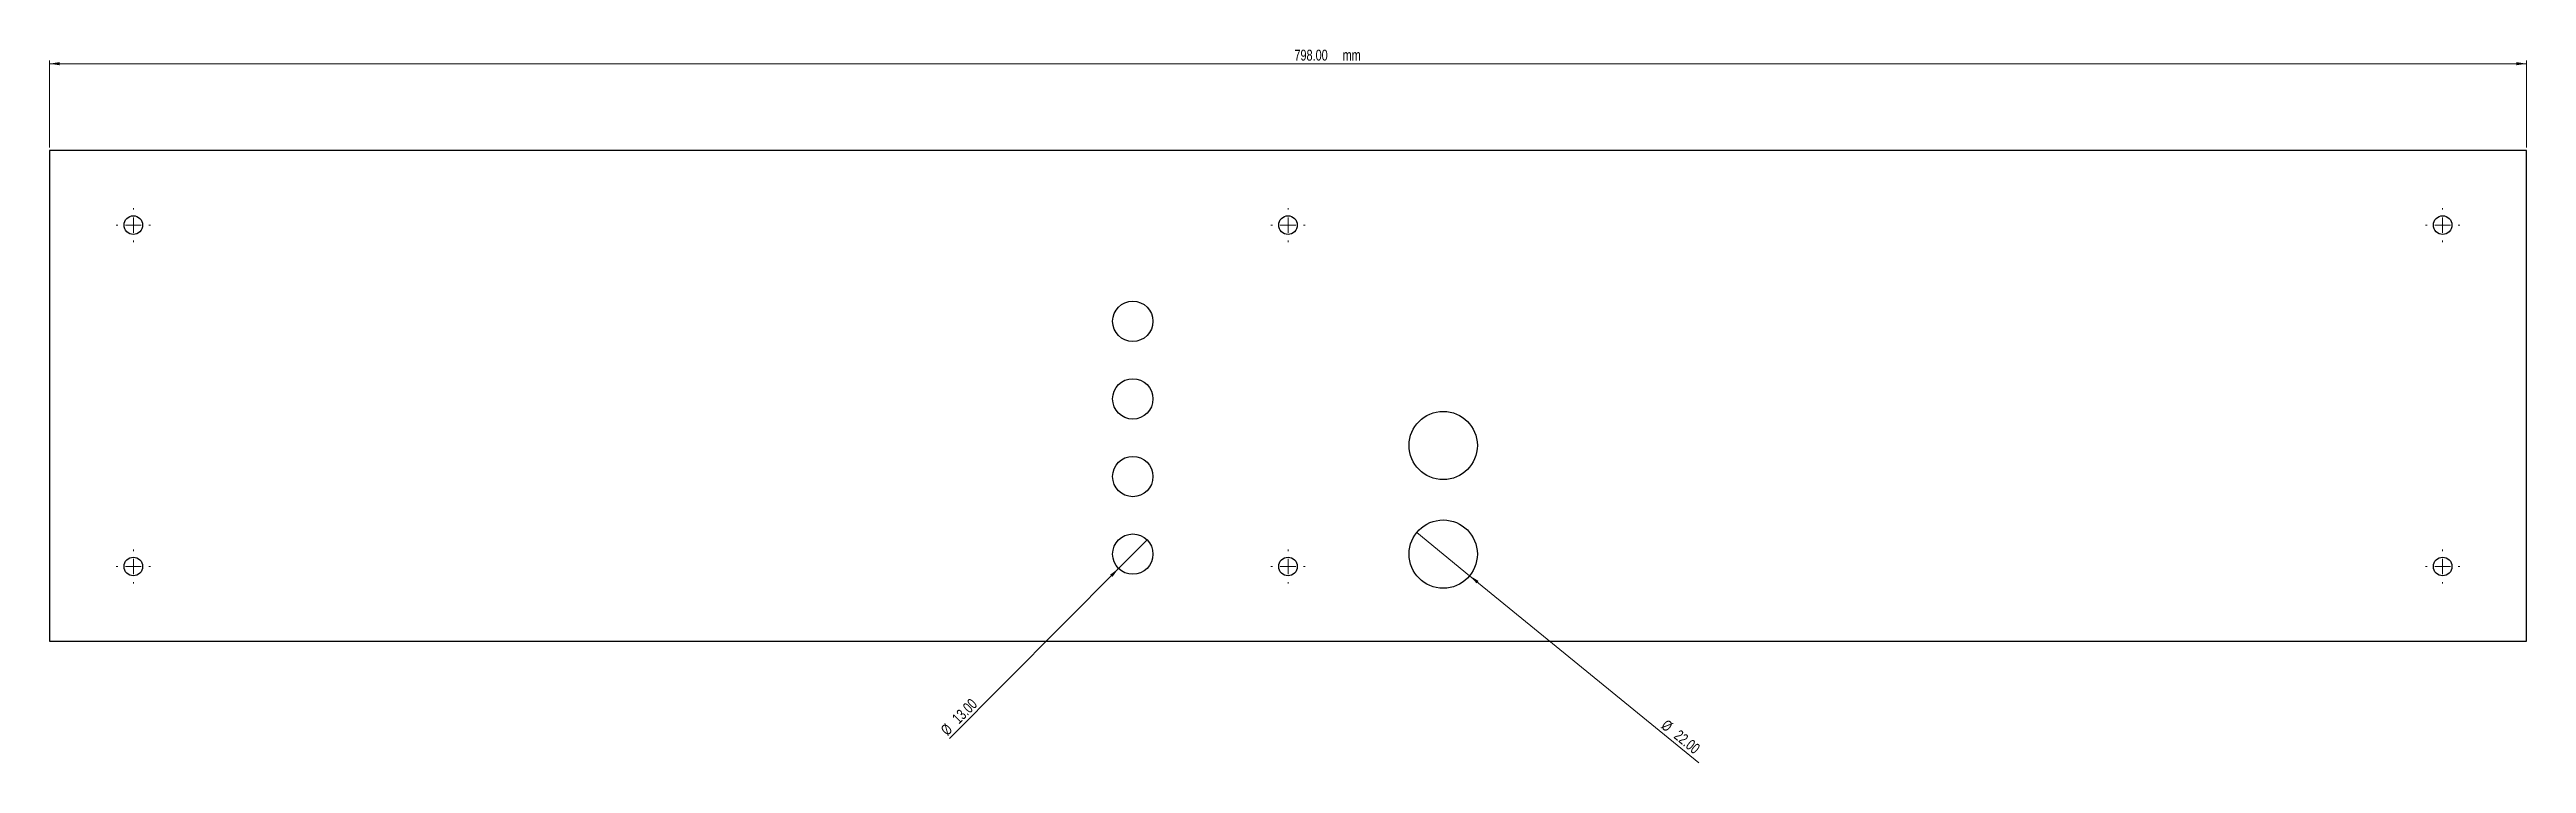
# Model space of a CAD drawing. Header units: millimetres. Extents: x 63 to 861, y 149 to 379.
import ezdxf

# ---------------------------------------------------------------- set-up
doc = ezdxf.new("R2010")
doc.units = ezdxf.units.MM
doc.styles.add('SLDTEXTSTYLE0', font='TXT', dxfattribs={"width": 0.75})
doc.dimstyles.new('SLDDIMSTYLE0', dxfattribs={"dimtxt": 3.5, "dimasz": 3.302, "dimexe": 0, "dimexo": 0.0625, "dimgap": 0.875, "dimtad": 1, "dimrnd": 1e-09, "dimzin": 4, "dimdsep": 46, "dimtxsty": 'SLDTEXTSTYLE0', "dimsah": 1, "dimcen": 0.09, "dimadec": 0, "dimazin": 1, "dimtfac": 1, "dimtofl": 0, "dimtmove": 0, "dimatfit": 3, "dimfxl": 1, "dimfrac": 2, "dimtolj": 1, "dimtzin": 12, "dimarcsym": 0})
doc.dimstyles.new('SLDDIMSTYLE1', dxfattribs={"dimtxt": 3.5, "dimasz": 3.302, "dimexe": 0, "dimexo": 0.0625, "dimgap": 0.875, "dimtad": 1, "dimrnd": 1e-09, "dimzin": 4, "dimdsep": 46, "dimtxsty": 'SLDTEXTSTYLE0', "dimblk1": 'NONE', "dimsah": 1, "dimcen": 0, "dimadec": 0, "dimazin": 1, "dimtfac": 1, "dimtmove": 0, "dimatfit": 3, "dimldrblk": 'NONE', "dimfxl": 1, "dimfrac": 2, "dimtolj": 1, "dimtzin": 12, "dimarcsym": 0})

# ---------------------------------------------------------------- blocks, each defined once
blk = doc.blocks.new('_D')
at = {"color": 7, "linetype": 'Continuous', "lineweight": 0}
for p, q in [((63.13, 347.86), (63.13, 375.86)), ((861.13, 347.86), (861.13, 375.86)), ((861.13, 374.86), (63.13, 374.86))]:
    blk.add_line(p, q, dxfattribs=at)
at = {"color": 7, "linetype": 'Continuous', "lineweight": 18}
for points in [[(63.13, 374.86), (66.43, 374.35), (66.43, 375.37)], [(861.13, 374.86), (857.83, 375.37), (857.83, 374.35)]]:
    blk.add_solid(points, dxfattribs=at)
at = {"color": 7, "linetype": 'Continuous', "lineweight": 18, "char_height": 3.5, "attachment_point": 1, "style": 'SLDTEXTSTYLE0'}
for s, insert in [('798.00', (464.19, 379.37)), ('mm', (479.73, 379.37))]:
    blk.add_mtext(s, dxfattribs=dict(at, insert=insert))
blk = doc.blocks.new('_D_1')
at = {"color": 7, "linetype": 'Continuous', "lineweight": 0}
for q in [(503.6, 223.81), (594.54, 149.62)]:
    blk.add_line((520.65, 209.9), q, dxfattribs=at)
at = {"color": 7, "linetype": 'Continuous', "lineweight": 18}
blk.add_solid([(520.65, 209.9), (522.89, 207.42), (523.53, 208.21)], dxfattribs=at)
at = {"color": 7, "linetype": 'Continuous', "lineweight": 18, "char_height": 3.5, "attachment_point": 1, "rotation": 320.78889, "style": 'SLDTEXTSTYLE0'}
for s, insert in [('%%c', (584.29, 163.81)), ('22.00', (588.41, 160.51))]:
    blk.add_mtext(s, dxfattribs=dict(at, insert=insert))
blk = doc.blocks.new('_None')
blk = doc.blocks.new('_D_2')
at = {"color": 7, "linetype": 'Continuous', "lineweight": 0}
for q in [(416.71, 221.47), (353.11, 157.44)]:
    blk.add_line((407.55, 212.25), q, dxfattribs=at)
at = {"color": 7, "linetype": 'Continuous', "lineweight": 18}
blk.add_solid([(407.55, 212.25), (404.86, 210.26), (405.58, 209.54)], dxfattribs=at)
at = {"color": 7, "linetype": 'Continuous', "lineweight": 18, "char_height": 3.5, "attachment_point": 1, "rotation": 45.195, "style": 'SLDTEXTSTYLE0'}
for s, insert in [('13.00', (353.6, 164.4)), ('%%c', (349.91, 160.62))]:
    blk.add_mtext(s, dxfattribs=dict(at, insert=insert))
blk = doc.blocks.new('SW_CENTERMARKSYMBOL_0')
at = {"color": 0, "linetype": 'Continuous', "lineweight": 18}
for p, q in [((-5, 0), (-5.5, 0)), ((0, 0), (-2.5, 0)), ((0, 5), (0, 5.5)), ((0, 0), (0, 2.5)), ((0, 0), (0, -2.5)), ((0, 0), (2.5, 0)), ((5, 0), (5.5, 0)), ((0, -5), (0, -5.5))]:
    blk.add_line(p, q, dxfattribs=at)
blk = doc.blocks.new('SW_CENTERMARKSYMBOL_1')
at = {"color": 0, "linetype": 'Continuous', "lineweight": 18}
for p, q in [((-5, 0), (-5.5, 0)), ((0, 0), (-2.5, 0)), ((0, 5), (0, 5.5)), ((0, 0), (0, 2.5)), ((0, 0), (0, -2.5)), ((0, 0), (2.5, 0)), ((5, 0), (5.5, 0)), ((0, -5), (0, -5.5))]:
    blk.add_line(p, q, dxfattribs=at)
blk = doc.blocks.new('SW_CENTERMARKSYMBOL_2')
at = {"color": 0, "linetype": 'Continuous', "lineweight": 18}
for p, q in [((-5, 0), (-5.5, 0)), ((0, 0), (-2.5, 0)), ((0, 5), (0, 5.5)), ((0, 0), (0, 2.5)), ((0, 0), (0, -2.5)), ((0, 0), (2.5, 0)), ((5, 0), (5.5, 0)), ((0, -5), (0, -5.5))]:
    blk.add_line(p, q, dxfattribs=at)
blk = doc.blocks.new('SW_CENTERMARKSYMBOL_3')
at = {"color": 0, "linetype": 'Continuous', "lineweight": 18}
for p, q in [((-5, 0), (-5.5, 0)), ((0, 0), (-2.5, 0)), ((0, 5), (0, 5.5)), ((0, 0), (0, 2.5)), ((0, 0), (0, -2.5)), ((0, 0), (2.5, 0)), ((5, 0), (5.5, 0)), ((0, -5), (0, -5.5))]:
    blk.add_line(p, q, dxfattribs=at)
blk = doc.blocks.new('SW_CENTERMARKSYMBOL_4')
at = {"color": 0, "linetype": 'Continuous', "lineweight": 18}
for p, q in [((-5, 0), (-5.5, 0)), ((0, 0), (-2.5, 0)), ((0, 5), (0, 5.5)), ((0, 0), (0, 2.5)), ((0, 0), (0, -2.5)), ((0, 0), (2.5, 0)), ((5, 0), (5.5, 0)), ((0, -5), (0, -5.5))]:
    blk.add_line(p, q, dxfattribs=at)
blk = doc.blocks.new('SW_CENTERMARKSYMBOL_5')
at = {"color": 0, "linetype": 'Continuous', "lineweight": 18}
for p, q in [((-5, 0), (-5.5, 0)), ((0, 0), (-2.5, 0)), ((0, 5), (0, 5.5)), ((0, 0), (0, 2.5)), ((0, 0), (0, -2.5)), ((0, 0), (2.5, 0)), ((5, 0), (5.5, 0)), ((0, -5), (0, -5.5))]:
    blk.add_line(p, q, dxfattribs=at)

msp = doc.modelspace()

# ---------------------------------------------------------------- linework, layer by layer
at = {"color": 7, "linetype": 'Continuous', "lineweight": 25}
for p, q in [((63.128, 346.857), (63.128, 188.857)), ((861.128, 346.857), (63.128, 346.857)), ((861.128, 188.857), (861.128, 346.857)), ((63.128, 188.857), (861.128, 188.857))]:
    msp.add_line(p, q, dxfattribs=at)
for centre, radius in [((90.128, 322.857), 3), ((462.128, 322.857), 3), ((834.128, 322.857), 3), ((412.128, 291.857), 6.5), ((412.128, 266.857), 6.5), ((512.128, 251.857), 11), ((412.128, 241.857), 6.5), ((512.128, 216.857), 11), ((90.128, 212.857), 3), ((412.128, 216.857), 6.5), ((462.128, 212.857), 3), ((834.128, 212.857), 3)]:
    msp.add_circle(centre, radius, dxfattribs=at)

# ---------------------------------------------------------------- block references
at = {"color": 7, "linetype": 'Continuous', "lineweight": 0}
for name, p in [('SW_CENTERMARKSYMBOL_1', (90.128, 322.857)), ('SW_CENTERMARKSYMBOL_0', (462.128, 322.857)), ('SW_CENTERMARKSYMBOL_5', (834.128, 322.857)), ('SW_CENTERMARKSYMBOL_2', (90.128, 212.857)), ('SW_CENTERMARKSYMBOL_3', (462.128, 212.857)), ('SW_CENTERMARKSYMBOL_4', (834.128, 212.857))]:
    msp.add_blockref(name, p, dxfattribs=at)

# ---------------------------------------------------------------- dimensions: what is measured, and where the dimension line sits
at = {"color": 7, "linetype": 'Continuous', "lineweight": 18}
dim = msp.add_linear_dim(base=(63.128, 374.857), p1=(861.128, 346.857), p2=(63.128, 346.857), text='<> mm', dimstyle='SLDDIMSTYLE0', dxfattribs=at)
dim.commit()
dim.dimension.update_dxf_attribs({"geometry": '_D', "text_midpoint": (476.327, 374.857), "dimtype": 160})
for p1, p2, picture, middle in [((503.605, 223.811), (520.651, 209.903), '_D_1', (588.018, 154.938)), ((416.708, 221.469), (407.547, 212.246), '_D_2', (359.037, 163.404))]:
    dim = msp.add_diameter_dim_2p(p1=p1, p2=p2, dimstyle='SLDDIMSTYLE1', dxfattribs=at)
    dim.commit()
    dim.dimension.update_dxf_attribs({"geometry": picture, "text_midpoint": middle, "dimtype": 163})

doc.saveas('drawing.dxf')
